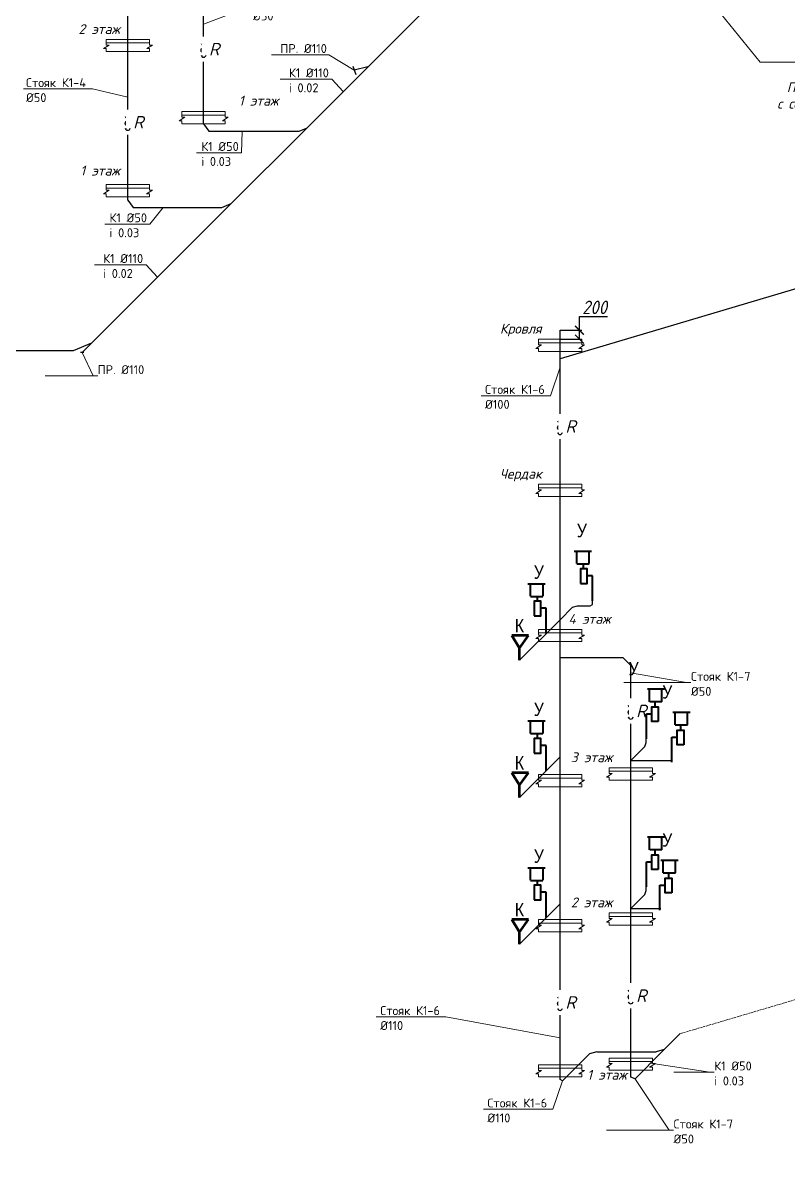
# Model space of a CAD drawing. Header units: millimetres. Extents: x -10178924 to 11692288, y -947381 to 58396.
# Drawn here: x -149975 to -132898, y -90640 to -65241 of the extents above; entities that cross this region are included whole.
import ezdxf
from ezdxf import colors
from ezdxf.entities.mleader import LeaderData, LeaderLine
from ezdxf.math import Vec2, Vec3

# ---------------------------------------------------------------- set-up
doc = ezdxf.new("R2010")
doc.units = ezdxf.units.MM
doc.linetypes.add('0000$0$__output[1-19]_edge001$0$DGN Style 3', pattern=[65.510846, 46.793461, -18.717385])
for name, color, linetype, lineweight in [('!К1', 32, 'Continuous', 30), ('_канализация', 7, 'Continuous', 70), ('Выноски ВК', 7, 'Continuous', 0), ('К1ку', 244, 'Continuous', 35), ('Перекрытие ВК', 7, 'Continuous', 20)]:
    doc.layers.add(name, color=color, linetype=linetype, lineweight=lineweight)
for name, color, linetype in [('00_00_потолок_Панели из стали', 7, 'Continuous'), ('_надписи канализация', 7, 'Continuous'), ('_надписи_вода', 7, 'Continuous'), ('сети', 3, 'Continuous'), ('Текст', 7, 'Continuous')]:
    doc.layers.add(name, color=color, linetype=linetype)
doc.styles.add('ISOCPEUR', font='isocpeui.ttf', dxfattribs={"width": 0.9})
doc.styles.add('PDF ISOCPEUR', font='isocpeur.ttf')
doc.styles.add('STANDART2', font='arial.ttf')
doc.styles.add('ОЛЬГА', font='isocpeui.ttf', dxfattribs={"height": 280})
doc.dimstyles.new('ISOCPEUR М1_1', dxfattribs={"dimscale": 0, "dimtxt": 300, "dimasz": 200, "dimexe": 50, "dimexo": 0, "dimgap": 50, "dimtad": 1, "dimtoh": 1, "dimdec": 0, "dimzin": 0, "dimdsep": 46, "dimtxsty": 'ISOCPEUR', "dimblk": 'ARCHTICK', "dimcen": 0.09, "dimclrd": 256, "dimadec": 0, "dimazin": 0, "dimtfac": 1, "dimtdec": 0, "dimtofl": 0, "dimtmove": 0, "dimatfit": 3, "dimfxl": 10, "dimtolj": 1, "dimtzin": 0, "dimarcsym": 0})

# ---------------------------------------------------------------- blocks, each defined once
blk = doc.blocks.new('dj plocica')
at = {"lineweight": 13}
for p, q in [((35.4, 0), (-35.4, 0)), ((-35.4, -9.2), (-35.4, 0)), ((35.4, -9.2), (35.4, 0)), ((-30.5, -9.2), (-39.8, -15.1)), ((-39.8, -15.1), (-35.4, -15.1)), ((-35.4, -5.8), (35.3, -5.8)), ((-35.4, -9.2), (-30.5, -9.2)), ((-35.4, -15.1), (-35.4, -20)), ((40.2, -9.2), (30.9, -15.1)), ((30.9, -15.1), (35.4, -15.1)), ((35.4, -9.2), (40.2, -9.2)), ((35.4, -15.1), (35.4, -20)), ((35.4, -20), (-35.4, -20))]:
    blk.add_line(p, q, dxfattribs=at)
blk = doc.blocks.new('_None')
blk = doc.blocks.new('_ArchTick')
at = {"color": 0, "linetype": 'ByBlock', "const_width": 0.15}
blk.add_lwpolyline([(-0.5, -0.5), (0.5, 0.5)], dxfattribs=at)
blk = doc.blocks.new('*D3045')
at = {"layer": '00_00_потолок_Панели из стали', "lineweight": -2, "transparency": 16777216}
for p, q in [((-137555, -72100), (-137555, -71791)), ((-137555, -71791), (-136931, -71791)), ((-137555, -72300), (-137555, -72100))]:
    blk.add_line(p, q, dxfattribs=at)
at = {"layer": '00_00_потолок_Панели из стали', "color": 0, "lineweight": -2, "transparency": 16777216}
for p, q in [((-137989, -72100), (-137505, -72100)), ((-137989, -72300), (-137505, -72300))]:
    blk.add_line(p, q, dxfattribs=at)
at = {"layer": 'Defpoints', "color": 0, "transparency": 16777216}
for p in [(-137989, -72100), (-137989, -72300), (-137555, -72300)]:
    blk.add_point(p, dxfattribs=at)
at = {"layer": '00_00_потолок_Панели из стали', "lineweight": -2, "transparency": 16777216, "xscale": 200, "yscale": 200, "zscale": 200}
for p, rotation in [((-137555, -72100), 90), ((-137555, -72300), 270)]:
    blk.add_blockref('_ArchTick', p, dxfattribs=dict(at, rotation=rotation))
at = {"layer": '00_00_потолок_Панели из стали', "color": 0, "transparency": 16777216, "insert": (-137218, -71591), "char_height": 300, "attachment_point": 5, "style": 'ISOCPEUR'}
blk.add_mtext('\\A1;200', dxfattribs=at)

msp = doc.modelspace()

# ---------------------------------------------------------------- linework, layer by layer
at = {"layer": '!К1'}
for p, q in [((-145822.7, -67659.5, 840), (-143807.3, -67659.5, 840)), ((-143807.3, -67659.5, 840), (-143643.9, -67591.8, 840)), ((-145537.1, -69359.4, 840), (-145322.6, -69270.5, 840)), ((-147511.6, -69359.4, 840), (-145537.1, -69359.4, 840)), ((-148841.5, -72551.4, 840), (-148435.3, -72383.2, 840)), ((-148323.8, -72271.7, 840), (-148651.7, -72599.5, 840)), ((-151860.3, -72551.4, 840), (-148841.5, -72551.4, 840)), ((-148613.4, -72599.5, 840), (-148689.9, -72599.5, 840)), ((-136063.9, -81299.2), (-136063.9, -81174)), ((-136411.1, -81697.3), (-136097.7, -81384)), ((-136097.7, -81384), (-136063.9, -81299.2)), ((-136411.1, -81697.3), (-135494.2, -81697.3, -0.2)), ((-136063.9, -84601.2), (-136063.9, -84476)), ((-136411.1, -84999.3), (-136097.7, -84686)), ((-136097.7, -84686), (-136063.9, -84601.2)), ((-136411.1, -84999.3), (-135737.5, -84999.3))]:
    msp.add_line(p, q, dxfattribs=at)
at = {"layer": '!К1', "elevation": 840}
for points in [[(-147632.3, -65885.9), (-147632.3, -62682.3)], [(-145941.6, -67493.7), (-145941.6, -64256.1)], [(-147632.3, -69200.8), (-147632.3, -65885.9)], [(-142612.5, -66208.6), (-142544.6, -66392.7)], [(-142278.3, -66226.3), (-142578.6, -66300.6)], [(-145941.7, -67493.8), (-145822.7, -67659.5)], [(-147632.3, -69200.8), (-147511.6, -69359.4)]]:
    msp.add_lwpolyline(points, dxfattribs=at)
at = {"layer": '!К1'}
for points in [[(-126095.9, -66039.1), (-130754.5, -70697.6), (-132505.7, -71107.3), (-137988.9, -72736)], [(-137988.9, -85523.2), (-137988.9, -72099.7)], [(-137988.9, -78559.3), (-137709, -78279.5), (-137601, -78247.2), (-137319.3, -78247.2), (-137265.1, -78216.7), (-137265.1, -78138.7)], [(-137988.9, -78559.3), (-138892.8, -79463.2)], [(-136411.1, -79584.1), (-136582.2, -79413), (-137988.9, -79413), (-137988.9, -79413)], [(-136411.1, -85372.7), (-136411.1, -79584.1)], [(-137988.9, -81618.9), (-138892.8, -82522.8)], [(-137988.9, -84895.2), (-138892.8, -85799.1)], [(-137988.9, -88760.8), (-137988.9, -85523.2)], [(-136411.1, -88610.3), (-136411.1, -85372.7)], [(-135714.5, -88200.4), (-135308.3, -87794.1)], [(-137936.3, -88846.7), (-137334.7, -88245.1)], [(-137166.6, -88200.4), (-137334.7, -88245.1)], [(-137166.6, -88200.4), (-135843.3, -88200.4)], [(-135714.5, -88200.4), (-136314.7, -88800.5)], [(-135662.4, -88148.3), (-135843.3, -88200.4)], [(-136314.7, -88800.5), (-136411.1, -88766.2), (-136411.1, -88610.3)], [(-137936.3, -88846.7), (-137989.1, -88816.2), (-137989.1, -88760.8)]]:
    msp.add_lwpolyline(points, dxfattribs=at)
at = {"layer": '!К1', "color": 7, "linetype": '0000$0$__output[1-19]_edge001$0$DGN Style 3', "lineweight": 13, "true_color": 0xffffff}
msp.add_lwpolyline([(-129470.6, -86069.8), (-135308.3, -87794.1)], dxfattribs=at)
at = {"layer": '!К1'}
for centre in [(-145941.6, -65857.9, 840), (-147632.3, -67487.7, 840), (-137988.9, -74274.9), (-136411.1, -80622.7), (-137988.9, -87125), (-136411.1, -86974.5)]:
    msp.add_circle(centre, 56.6, dxfattribs=at)
for centre in [(-145941.6, -65690.1, 840), (-147632.3, -67319.8, 840), (-137988.9, -74107.1), (-136411.1, -80454.8), (-136411.1, -86806.6), (-137988.9, -86957.2)]:
    msp.add_arc(centre, 57.1, 191.71386, 348.28614, dxfattribs=at)
at = {"color": 3, "lineweight": 70}
for p, q in [((-138892.8, -79463.2), (-138892.8, -79190.8)), ((-138892.8, -82522.8), (-138892.8, -82250.4)), ((-138892.8, -85799.1), (-138892.8, -85526.7))]:
    msp.add_line(p, q, dxfattribs=at)
at = {"layer": 'К1ку', "color": 3, "lineweight": 40}
for p, q in [((-137673.1, -77027.9), (-137286.9, -77027.9)), ((-137613.1, -77307.6), (-137613.1, -77034.6)), ((-137336.8, -77307.6), (-137336.8, -77034.6)), ((-137613.2, -77310.7), (-137340.1, -77310.7)), ((-137463.6, -77426.2), (-137463.6, -77321.6)), ((-137265.1, -77576.9), (-137378.6, -77576.9)), ((-137265.1, -78138.7), (-137265.1, -77576.9)), ((-138704.4, -77756), (-138318.1, -77756)), ((-138644.4, -78035.7), (-138644.4, -77762.6)), ((-138368, -78035.7), (-138368, -77762.6)), ((-138644.4, -78038.7), (-138371.4, -78038.7)), ((-138494.9, -78154.2), (-138494.9, -78049.7)), ((-138296.3, -78305), (-138409.9, -78305)), ((-138296.3, -78866.8), (-138296.3, -78305)), ((-135654.8, -80108.1), (-136041, -80108.1)), ((-135714.8, -80387.8), (-135714.8, -80114.8)), ((-135086.2, -80627.8, -0.2), (-135472.4, -80627.8, -0.2)), ((-135422.5, -80907.5, -0.2), (-135422.5, -80634.4, -0.2)), ((-135146.1, -80907.5, -0.2), (-135146.1, -80634.4, -0.2)), ((-138704.4, -80815.5), (-138318.1, -80815.5)), ((-138644.4, -81095.2), (-138644.4, -80822.2)), ((-138368, -81095.2), (-138368, -80822.2)), ((-135146.1, -80910.5, -0.2), (-135419.1, -80910.5, -0.2)), ((-135295.6, -81026, -0.2), (-135295.6, -80921.5, -0.2)), ((-138644.4, -81098.3), (-138371.4, -81098.3)), ((-138494.9, -81213.8), (-138494.9, -81109.2)), ((-135494.2, -81738.5, -0.2), (-135494.2, -81176.7, -0.2)), ((-135494.2, -81176.7, -0.2), (-135380.7, -81176.7, -0.2)), ((-138296.3, -81364.5), (-138409.9, -81364.5)), ((-138296.3, -81926.3), (-138296.3, -81364.5)), ((-135654.8, -83410.1), (-136041, -83410.1)), ((-135991.1, -83689.8), (-135991.1, -83416.8)), ((-135714.8, -83689.8), (-135714.8, -83416.8)), ((-135714.7, -83692.8), (-135987.7, -83692.8)), ((-135864.2, -83808.3), (-135864.2, -83703.8)), ((-136062.8, -84520.9), (-136062.8, -83959.1)), ((-136062.8, -83959.1), (-135949.3, -83959.1)), ((-135355.4, -83929.8, -0.2), (-135741.6, -83929.8, -0.2)), ((-135691.7, -84209.4, -0.2), (-135691.7, -83936.4, -0.2)), ((-135415.3, -84209.4, -0.2), (-135415.3, -83936.4, -0.2)), ((-138704.4, -84091.9), (-138318.1, -84091.9)), ((-138644.4, -84371.6), (-138644.4, -84098.5)), ((-138368, -84371.6), (-138368, -84098.5)), ((-135415.3, -84212.5, -0.2), (-135688.3, -84212.5, -0.2)), ((-135564.8, -84328, -0.2), (-135564.8, -84223.5, -0.2)), ((-138644.4, -84374.6), (-138371.4, -84374.6)), ((-138494.9, -84490.1), (-138494.9, -84385.6)), ((-135763.4, -85040.5, -0.2), (-135763.4, -84478.7, -0.2)), ((-135763.4, -84478.7, -0.2), (-135649.8, -84478.7, -0.2)), ((-138296.3, -84640.9), (-138409.9, -84640.9)), ((-138296.3, -85202.6), (-138296.3, -84640.9))]:
    msp.add_line(p, q, dxfattribs=at)
for points in [[(-137531.3, -77747.7), (-137384.7, -77747.7), (-137384.7, -77420.2), (-137531.3, -77420.2)], [(-138562.6, -78475.7), (-138416, -78475.7), (-138416, -78148.2), (-138562.6, -78148.2)], [(-138562.6, -81535.3), (-138416, -81535.3), (-138416, -81207.8), (-138562.6, -81207.8)], [(-135796.6, -84129.8), (-135943.2, -84129.8), (-135943.2, -83802.4), (-135796.6, -83802.4)], [(-138562.6, -84811.6), (-138416, -84811.6), (-138416, -84484.1), (-138562.6, -84484.1)]]:
    msp.add_lwpolyline(points, close=True, dxfattribs=at)
at = {"layer": 'К1ку', "color": 3, "lineweight": 40, "elevation": -0.2}
for points in [[(-135228, -81347.5), (-135374.6, -81347.5), (-135374.6, -81020), (-135228, -81020)], [(-135497.2, -84649.5), (-135643.8, -84649.5), (-135643.8, -84322), (-135497.2, -84322)]]:
    msp.add_lwpolyline(points, close=True, dxfattribs=at)
at = {"layer": 'сети', "color": 3, "lineweight": 70}
for p, q in [((-139065.8, -78914.2), (-138892.8, -79190.8)), ((-138692.1, -78914.2), (-139065.8, -78914.2)), ((-138892.8, -79190.8), (-138692.1, -78914.2)), ((-139065.8, -81973.8), (-138892.8, -82250.4)), ((-138692.1, -81973.8), (-139065.8, -81973.8)), ((-138892.8, -82250.4), (-138692.1, -81973.8)), ((-139065.8, -85250.1), (-138892.8, -85526.7)), ((-138692.1, -85250.1), (-139065.8, -85250.1)), ((-138892.8, -85526.7), (-138692.1, -85250.1))]:
    msp.add_line(p, q, dxfattribs=at)

# ---------------------------------------------------------------- block references
at = {"layer": 'Перекрытие ВК', "ltscale": 10, "xscale": 13.65, "yscale": 13.65, "zscale": 13.65}
for p in [(-147632.3, -65612.9, 840), (-145941.7, -67220.8, 840), (-147632.4, -68850.5, 840), (-137988.8, -72299.7), (-137988.6, -75537.3), (-137988.8, -78775), (-137988.9, -82012.6), (-136411.1, -81862.1), (-137988.9, -85250.2), (-136411.1, -85099.7), (-136411.2, -88337.3), (-137989.1, -88487.8)]:
    msp.add_blockref('dj plocica', p, dxfattribs=at)

# ---------------------------------------------------------------- texts
at = {"layer": '_надписи_вода', "char_height": 220, "width": 1580.673, "attachment_point": 2, "rotation": 360, "line_spacing_factor": 0.8, "style": 'ОЛЬГА'}
for s, insert in [('2 этаж', (-148271.8, -65273.2, 840)), ('1 этаж', (-144715.2, -66868.8, 840)), ('1 этаж', (-148253.1, -68429.8, 840)), ('Кровля', (-138864, -71955.5)), ('Чердак', (-138863.9, -75193.1)), ('4 этаж', (-137333.2, -78430.7)), ('3 этаж', (-137286.3, -81517.8)), ('2 этаж', (-137286.3, -84755.5)), ('1 этаж', (-136944.3, -88600.8))]:
    msp.add_mtext(s, dxfattribs=dict(at, insert=insert))
at = {"layer": 'К1ку', "color": 0, "style": 'STANDART2', "width": 0.85}
for p in [(-137615.6, -76719.6), (-138575.1, -77646.7), (-136459.2, -79799.8), (-135709.1, -80319.4, -0.2), (-138575.1, -80706.2), (-135709.1, -83621.4, -0.2), (-138575.1, -83982.6)]:
    msp.add_text('У', height=300, dxfattribs=at).set_placement(p)
at = {"layer": 'Текст', "color": 0, "style": 'STANDART2', "width": 0.85}
for p in [(-138997.5, -78842), (-138997.5, -81901.5), (-138997.5, -85177.8)]:
    msp.add_text('К', height=300, dxfattribs=at).set_placement(p)

# ---------------------------------------------------------------- dimensions: what is measured, and where the dimension line sits
at = {"layer": '00_00_потолок_Панели из стали'}
dim = msp.add_linear_dim(base=(-137554.7, -72299.7), p1=(-137988.8, -72099.7), p2=(-137988.8, -72299.7), angle=90, dimstyle='ISOCPEUR М1_1', override={"dimscale": 1}, dxfattribs=at)
dim.commit()
dim.dimension.update_dxf_attribs({"geometry": '*D3045', "text_midpoint": (-137217.9, -71791.4), "dimtype": 160})

# ---------------------------------------------------------------- leaders
at = {"layer": '_надписи канализация'}
ml = msp.add_multileader_mtext('Standard', dxfattribs=at)
ml.set_content(' Сущ.выпуск К1\\P\\pxqc;%%C100\\PПроизвести замену выпуска\\P с сохранение сущ. расположения', color=256, style='ОЛЬГА')
ml.set_leader_properties(lineweight=13)
ml.build(insert=Vec2(0, 0))
ml.multileader.update_dxf_attribs({"text_left_attachment_type": 6, "text_right_attachment_type": 6, "dogleg_length": 100, "arrow_head_size": 300})
ctx = ml.context
ctx.base_point, ctx.char_height, ctx.arrow_head_size, ctx.landing_gap_size, ctx.plane_origin = Vec3(-133427.3, -66121.9, 840), 220, 300, 0.09, Vec3(-791078.8, -714752.7, 840)
ctx.left_attachment, ctx.right_attachment, ctx.text_align_type = 6, 6, 1
notes = []
notes.append((ctx, [(0, (1, 1, 0), (-133527.3, -66121.9, 840), (1, 0), 100, [(0, [(-135585.8, -63579, 840)], 0, [])])]))
ctx.mtext.insert, ctx.mtext.alignment, ctx.mtext.flow_direction = Vec3(-131004.7, -65835.9, 840), 2, 5
at = {"layer": 'Выноски ВК', "ltscale": 50}
ml = msp.add_multileader_mtext('Standard', dxfattribs=at)
ml.set_content('ПР. %%C110', color=256, style='PDF ISOCPEUR')
ml.set_leader_properties(color=256, linetype='ByLayer', lineweight=-1)
ml.set_arrow_properties(name='NONE')
ml.build(insert=Vec2(0, 0))
ml.multileader.update_dxf_attribs({"text_left_attachment_type": 6, "text_right_attachment_type": 6, "dogleg_length": 100, "arrow_head_size": 300})
ctx = ml.context
ctx.base_point, ctx.char_height, ctx.arrow_head_size, ctx.landing_gap_size, ctx.plane_origin = Vec3(-144228.5, -65955.6, 840), 200, 300, 0, Vec3(-149858.4, -63556, 840)
ctx.left_attachment, ctx.right_attachment = 6, 6
notes.append((ctx, [(1, (1, 1, 0), (-143148.5, -65955.6, 840), (-1, 0), 100, [(1, [(-142578.6, -66300.6, 840)], 0, [])])]))
ctx.mtext.insert, ctx.mtext.flow_direction = Vec3(-144228.5, -65715.6, 840), 5
ml = msp.add_multileader_mtext('Standard', dxfattribs=at)
ml.set_content('К1 %%C110\\Pi 0.02', color=256, style='PDF ISOCPEUR')
ml.set_leader_properties(color=256, linetype='ByLayer', lineweight=-1)
ml.set_arrow_properties(name='NONE')
ml.build(insert=Vec2(0, 0))
ml.multileader.update_dxf_attribs({"text_left_attachment_type": 6, "text_right_attachment_type": 6, "dogleg_length": 100, "arrow_head_size": 300})
ctx = ml.context
ctx.base_point, ctx.char_height, ctx.arrow_head_size, ctx.landing_gap_size, ctx.plane_origin = Vec3(-144037.5, -66498.6, 840), 200, 300, 0, Vec3(-150071.3, -63062.7, 840)
ctx.left_attachment, ctx.right_attachment = 6, 6
notes.append((ctx, [(1, (1, 1, 0), (-143077.5, -66498.6, 840), (-1, 0), 100, [(1, [(-142827, -66774.9, 840)], 0, [])])]))
ctx.mtext.insert, ctx.mtext.flow_direction = Vec3(-144037.5, -66258.6, 840), 5
ml = msp.add_multileader_mtext('Standard', dxfattribs=at)
ml.set_content('К1 %%C50\\Pi 0.03', color=256, style='PDF ISOCPEUR')
ml.set_leader_properties(color=256, linetype='ByLayer', lineweight=-1)
ml.set_arrow_properties(name='NONE')
ml.build(insert=Vec2(0, 0))
ml.multileader.update_dxf_attribs({"text_left_attachment_type": 6, "text_right_attachment_type": 6, "dogleg_length": 100, "arrow_head_size": 300})
ctx = ml.context
ctx.base_point, ctx.char_height, ctx.arrow_head_size, ctx.landing_gap_size, ctx.plane_origin = Vec3(-145991.7, -68141.9, 840), 200, 300, 0, Vec3(-152328, -63947.3, 840)
ctx.left_attachment, ctx.right_attachment = 6, 6
notes.append((ctx, [(1, (1, 1, 0), (-145091.7, -68141.9, 840), (-1, 0), 100, [(1, [(-145083.6, -67659.5, 840)], 0, [])])]))
ctx.mtext.insert, ctx.mtext.flow_direction = Vec3(-145991.7, -67901.9, 840), 5
ml = msp.add_multileader_mtext('Standard', dxfattribs=at)
ml.set_content('К1 %%C50\\Pi 0.03', color=256, style='PDF ISOCPEUR')
ml.set_leader_properties(color=256, linetype='ByLayer', lineweight=-1)
ml.set_arrow_properties(name='NONE')
ml.build(insert=Vec2(0, 0))
ml.multileader.update_dxf_attribs({"text_left_attachment_type": 6, "text_right_attachment_type": 6, "dogleg_length": 100, "arrow_head_size": 300})
ctx = ml.context
ctx.base_point, ctx.char_height, ctx.arrow_head_size, ctx.landing_gap_size, ctx.plane_origin = Vec3(-148039.4, -69732.7, 840), 200, 300, 0, Vec3(-154085.6, -65647.2, 840)
ctx.left_attachment, ctx.right_attachment = 6, 6
notes.append((ctx, [(1, (1, 1, 0), (-147139.4, -69732.7, 840), (-1, 0), 100, [(1, [(-146841.2, -69359.4, 840)], 0, [])])]))
ctx.mtext.insert, ctx.mtext.flow_direction = Vec3(-148039.4, -69492.7, 840), 5
ml = msp.add_multileader_mtext('Standard', dxfattribs=at)
ml.set_content('К1 %%C110\\Pi 0.02', color=256, style='PDF ISOCPEUR')
ml.set_leader_properties(color=256, linetype='ByLayer', lineweight=-1)
ml.set_arrow_properties(name='NONE')
ml.build(insert=Vec2(0, 0))
ml.multileader.update_dxf_attribs({"text_left_attachment_type": 6, "text_right_attachment_type": 6, "dogleg_length": 100, "arrow_head_size": 300})
ctx = ml.context
ctx.base_point, ctx.char_height, ctx.arrow_head_size, ctx.landing_gap_size, ctx.plane_origin = Vec3(-148180.1, -70641.1, 840), 200, 300, 0, Vec3(-154214, -67205.3, 840)
ctx.left_attachment, ctx.right_attachment = 6, 6
notes.append((ctx, [(1, (1, 1, 0), (-147220.1, -70641.1, 840), (-1, 0), 100, [(1, [(-146969.6, -70917.5, 840)], 0, [])])]))
ctx.mtext.insert, ctx.mtext.flow_direction = Vec3(-148180.1, -70401.1, 840), 5
ml = msp.add_multileader_mtext('Standard', dxfattribs=at)
ml.set_content('ПР. %%C110', color=256, style='PDF ISOCPEUR')
ml.set_leader_properties(color=256, linetype='ByLayer', lineweight=-1)
ml.set_arrow_properties(name='NONE')
ml.build(insert=Vec2(0, 0))
ml.multileader.update_dxf_attribs({"text_left_attachment_type": 6, "text_right_attachment_type": 6, "dogleg_length": 100, "arrow_head_size": 300})
ctx = ml.context
ctx.base_point, ctx.char_height, ctx.arrow_head_size, ctx.landing_gap_size, ctx.plane_origin = Vec3(-148303.1, -73120.5, 840), 200, 300, 0, Vec3(-156105.2, -69802.7, 840)
ctx.left_attachment, ctx.right_attachment = 6, 6
notes.append((ctx, [(0, (1, 1, 0), (-148403.1, -73120.5, 840), (1, 0), 100, [(1, [(-148651.7, -72599.5, 840)], 0, [])])]))
ctx.mtext.insert, ctx.mtext.flow_direction = Vec3(-148303.1, -72880.5, 840), 5
ml = msp.add_multileader_mtext('Standard', dxfattribs=at)
ml.set_content('К1 %%C50\\Pi 0.03', color=256, style='PDF ISOCPEUR')
ml.set_leader_properties(color=256, linetype='ByLayer', lineweight=-1)
ml.set_arrow_properties(name='NONE')
ml.build(insert=Vec2(0, 0))
ml.multileader.update_dxf_attribs({"text_left_attachment_type": 6, "text_right_attachment_type": 6, "dogleg_length": 100, "arrow_head_size": 300})
ctx = ml.context
ctx.base_point, ctx.char_height, ctx.arrow_head_size, ctx.landing_gap_size, ctx.plane_origin = Vec3(-134548.2, -88654.7), 200, 300, 0, Vec3(-140958.5, -83805.9)
ctx.left_attachment, ctx.right_attachment = 6, 6
notes.append((ctx, [(0, (1, 1, 0), (-134648.2, -88654.7), (1, 0), 100, [(1, [(-135968.6, -88454.5)], 0, [])])]))
ctx.mtext.insert, ctx.mtext.flow_direction = Vec3(-134548.2, -88414.7), 5
ml = msp.add_multileader_mtext('Standard', dxfattribs=at)
ml.set_content('Стояк К1-6 ^J%%C110', color=256, style='PDF ISOCPEUR')
ml.set_leader_properties(color=256, linetype='ByLayer', lineweight=-1)
ml.set_arrow_properties(name='NONE')
ml.build(insert=Vec2(0, 0))
ml.multileader.update_dxf_attribs({"text_left_attachment_type": 6, "text_right_attachment_type": 6, "dogleg_length": 100, "arrow_head_size": 300})
ctx = ml.context
ctx.base_point, ctx.char_height, ctx.arrow_head_size, ctx.landing_gap_size, ctx.plane_origin = Vec3(-139608, -89481.3), 200, 300, 0, Vec3(-145180.7, -85134.5)
ctx.left_attachment, ctx.right_attachment = 6, 6
notes.append((ctx, [(1, (1, 1, 0), (-138148, -89481.3), (-1, 0), 100, [(1, [(-137936.3, -88846.7)], 0, [])])]))
ctx.mtext.insert, ctx.mtext.width, ctx.mtext.flow_direction = Vec3(-139608, -89241.3), 1434.251, 5
ml = msp.add_multileader_mtext('Standard', dxfattribs=at)
ml.set_content('Стояк К1-7 ^J%%C50', color=256, style='PDF ISOCPEUR')
ml.set_leader_properties(color=256, linetype='ByLayer', lineweight=-1)
ml.set_arrow_properties(name='NONE')
ml.build(insert=Vec2(0, 0))
ml.multileader.update_dxf_attribs({"text_left_attachment_type": 6, "text_right_attachment_type": 6, "dogleg_length": 100, "arrow_head_size": 300})
ctx = ml.context
ctx.base_point, ctx.char_height, ctx.arrow_head_size, ctx.landing_gap_size, ctx.plane_origin = Vec3(-135456.3, -89949.6), 200, 300, 0, Vec3(-143563.7, -85161.6)
ctx.left_attachment, ctx.right_attachment = 6, 6
notes.append((ctx, [(0, (1, 1, 0), (-135556.3, -89949.6), (1, 0), 100, [(1, [(-136319.3, -88795.9)], 0, [])])]))
ctx.mtext.insert, ctx.mtext.flow_direction = Vec3(-135456.3, -89709.6), 5
for ctx, leaders in notes:
    for number, flags, end, landing, length, lines in leaders:
        leader = LeaderData()
        leader.index, (leader.has_last_leader_line, leader.has_dogleg_vector, leader.attachment_direction) = number, flags
        leader.last_leader_point, leader.dogleg_vector, leader.dogleg_length = Vec3(end), Vec3(landing), length
        for number, points, colour, breaks in lines:
            line = LeaderLine()
            line.index, line.vertices, line.color, line.breaks = number, Vec3.list(points), colors.encode_raw_color(colour), breaks
            leader.lines.append(line)
        ctx.leaders.append(leader)

# ---------------------------------------------------------------- next in the draw order: texts
at = {"layer": '_канализация', "lineweight": 25, "ltscale": 100, "char_height": 280, "width": 271.854, "attachment_point": 2, "style": 'ОЛЬГА', "bg_fill": 2}
for insert in [(-145705.9, -65690.2, 840), (-137753.2, -74107.1), (-136175.3, -80454.9), (-137753.2, -86957.2), (-136175.3, -86806.7)]:
    msp.add_mtext('R', dxfattribs=dict(at, insert=insert))

# ---------------------------------------------------------------- next in the draw order: linework, layer by layer
at = {"layer": '!К1'}
msp.add_line((-148323.8, -72271.7, 840), (-137805.9, -61754, 840), dxfattribs=at)
for centre in [(-145941.6, -65952.5, 840), (-137988.9, -74369.5), (-136411.1, -80717.3), (-136411.1, -87069), (-137988.9, -87219.6)]:
    msp.add_arc(centre, 57.1, 191.71386, 348.28614, dxfattribs=at)
at = {"layer": 'К1ку', "color": 3, "lineweight": 40}
for p, q in [((-135991.1, -80387.8), (-135991.1, -80114.8)), ((-135714.7, -80390.8), (-135987.7, -80390.8)), ((-135864.2, -80506.4), (-135864.2, -80401.8)), ((-136062.8, -81218.9), (-136062.8, -80657.1)), ((-136062.8, -80657.1), (-135949.3, -80657.1))]:
    msp.add_line(p, q, dxfattribs=at)
msp.add_lwpolyline([(-135796.6, -80827.9), (-135943.2, -80827.9), (-135943.2, -80500.4), (-135796.6, -80500.4)], close=True, dxfattribs=at)

# ---------------------------------------------------------------- next in the draw order: leaders
at = {"layer": 'Выноски ВК', "ltscale": 50}
ml = msp.add_multileader_mtext('Standard', dxfattribs=at)
ml.set_content('Стояк К1-3 ^J%%C50', color=256, style='PDF ISOCPEUR')
ml.set_leader_properties(color=256, linetype='ByLayer', lineweight=-1)
ml.set_arrow_properties(name='NONE')
ml.build(insert=Vec2(0, 0))
ml.multileader.update_dxf_attribs({"text_left_attachment_type": 6, "text_right_attachment_type": 6, "dogleg_length": 100, "arrow_head_size": 300})
ctx = ml.context
ctx.base_point, ctx.char_height, ctx.arrow_head_size, ctx.landing_gap_size, ctx.plane_origin = Vec3(-144836.9, -64895, 840), 200, 300, 0, Vec3(-153185.9, -61558.1, 840)
ctx.left_attachment, ctx.right_attachment = 6, 6
notes = []
notes.append((ctx, [(0, (1, 1, 0), (-144936.9, -64895, 840), (1, 0), 100, [(1, [(-145941.6, -65270.3, 840)], 0, [])])]))
ctx.mtext.insert, ctx.mtext.flow_direction = Vec3(-144836.9, -64655, 840), 5
ml = msp.add_multileader_mtext('Standard', dxfattribs=at)
ml.set_content('Стояк К1-6 ^J%%C100', color=256, style='PDF ISOCPEUR')
ml.set_leader_properties(color=256, linetype='ByLayer', lineweight=-1)
ml.set_arrow_properties(name='NONE')
ml.build(insert=Vec2(0, 0))
ml.multileader.update_dxf_attribs({"text_left_attachment_type": 6, "text_right_attachment_type": 6, "dogleg_length": 100, "arrow_head_size": 300})
ctx = ml.context
ctx.base_point, ctx.char_height, ctx.arrow_head_size, ctx.landing_gap_size, ctx.plane_origin = Vec3(-139660.6, -73561.2), 200, 300, 0, Vec3(-145233.3, -69214.4)
ctx.left_attachment, ctx.right_attachment = 6, 6
notes.append((ctx, [(1, (1, 1, 0), (-138200.6, -73561.2), (-1, 0), 100, [(1, [(-137988.9, -72926.6)], 0, [])])]))
ctx.mtext.insert, ctx.mtext.width, ctx.mtext.flow_direction = Vec3(-139660.6, -73321.2), 1434.251, 5
ml = msp.add_multileader_mtext('Standard', dxfattribs=at)
ml.set_content('Стояк К1-7 ^J%%C50', color=256, style='PDF ISOCPEUR')
ml.set_leader_properties(color=256, linetype='ByLayer', lineweight=-1)
ml.set_arrow_properties(name='NONE')
ml.build(insert=Vec2(0, 0))
ml.multileader.update_dxf_attribs({"text_left_attachment_type": 6, "text_right_attachment_type": 6, "dogleg_length": 100, "arrow_head_size": 300})
ctx = ml.context
ctx.base_point, ctx.char_height, ctx.arrow_head_size, ctx.landing_gap_size, ctx.plane_origin = Vec3(-135067.9, -79963.4), 200, 300, 0, Vec3(-143660.1, -76111.8)
ctx.left_attachment, ctx.right_attachment = 6, 6
notes.append((ctx, [(0, (1, 1, 0), (-135167.9, -79963.4), (1, 0), 100, [(1, [(-136415.7, -79746.1)], 0, [])])]))
ctx.mtext.insert, ctx.mtext.flow_direction = Vec3(-135067.9, -79723.4), 5
ml = msp.add_multileader_mtext('Standard', dxfattribs=at)
ml.set_content('Стояк К1-6 ^J%%C110', color=256, style='PDF ISOCPEUR')
ml.set_leader_properties(color=256, linetype='ByLayer', lineweight=-1)
ml.set_arrow_properties(name='NONE')
ml.build(insert=Vec2(0, 0))
ml.multileader.update_dxf_attribs({"text_left_attachment_type": 6, "text_right_attachment_type": 6, "dogleg_length": 100, "arrow_head_size": 300})
ctx = ml.context
ctx.base_point, ctx.char_height, ctx.arrow_head_size, ctx.landing_gap_size, ctx.plane_origin = Vec3(-141999.3, -87419.5), 200, 300, 0, Vec3(-145233.4, -85048.6)
ctx.left_attachment, ctx.right_attachment = 6, 6
notes.append((ctx, [(1, (1, 1, 0), (-140539.3, -87419.5), (-1, 0), 100, [(1, [(-137988.9, -87888.9)], 0, [])])]))
ctx.mtext.insert, ctx.mtext.width, ctx.mtext.flow_direction = Vec3(-141999.3, -87179.5), 1434.251, 5
for ctx, leaders in notes:
    for number, flags, end, landing, length, lines in leaders:
        leader = LeaderData()
        leader.index, (leader.has_last_leader_line, leader.has_dogleg_vector, leader.attachment_direction) = number, flags
        leader.last_leader_point, leader.dogleg_vector, leader.dogleg_length = Vec3(end), Vec3(landing), length
        for number, points, colour, breaks in lines:
            line = LeaderLine()
            line.index, line.vertices, line.color, line.breaks = number, Vec3.list(points), colors.encode_raw_color(colour), breaks
            leader.lines.append(line)
        ctx.leaders.append(leader)

# ---------------------------------------------------------------- next in the draw order: texts
at = {"layer": '_канализация', "lineweight": 25, "ltscale": 100, "insert": (-147396.6, -67319.9, 840), "char_height": 280, "width": 271.854, "attachment_point": 2, "style": 'ОЛЬГА', "bg_fill": 2}
msp.add_mtext('R', dxfattribs=at)

# ---------------------------------------------------------------- next in the draw order: linework, layer by layer
at = {"layer": '!К1'}
msp.add_arc((-147632.3, -67582.2, 840), 57.1, 191.71386, 348.28614, dxfattribs=at)

# ---------------------------------------------------------------- next in the draw order: leaders
at = {"layer": 'Выноски ВК', "ltscale": 50}
ml = msp.add_multileader_mtext('Standard', dxfattribs=at)
ml.set_content('Стояк К1-4\\P%%C50', color=256, style='PDF ISOCPEUR')
ml.set_leader_properties(color=256, linetype='ByLayer', lineweight=-1)
ml.set_arrow_properties(name='NONE')
ml.build(insert=Vec2(0, 0))
ml.multileader.update_dxf_attribs({"text_left_attachment_type": 6, "text_right_attachment_type": 6, "dogleg_length": 100, "arrow_head_size": 300})
ctx = ml.context
ctx.base_point, ctx.char_height, ctx.arrow_head_size, ctx.landing_gap_size, ctx.plane_origin = Vec3(-149902.1, -66717.6, 840), 200, 300, 0, Vec3(-154876.6, -63187.9, 840)
ctx.left_attachment, ctx.right_attachment = 6, 6
notes = []
notes.append((ctx, [(1, (1, 1, 0), (-148422.1, -66717.6, 840), (-1, 0), 100, [(1, [(-147632.3, -66900.1, 840)], 0, [])])]))
ctx.mtext.insert, ctx.mtext.flow_direction = Vec3(-149902.1, -66477.6, 840), 5
for ctx, leaders in notes:
    for number, flags, end, landing, length, lines in leaders:
        leader = LeaderData()
        leader.index, (leader.has_last_leader_line, leader.has_dogleg_vector, leader.attachment_direction) = number, flags
        leader.last_leader_point, leader.dogleg_vector, leader.dogleg_length = Vec3(end), Vec3(landing), length
        for number, points, colour, breaks in lines:
            line = LeaderLine()
            line.index, line.vertices, line.color, line.breaks = number, Vec3.list(points), colors.encode_raw_color(colour), breaks
            leader.lines.append(line)
        ctx.leaders.append(leader)

doc.saveas('drawing.dxf')
